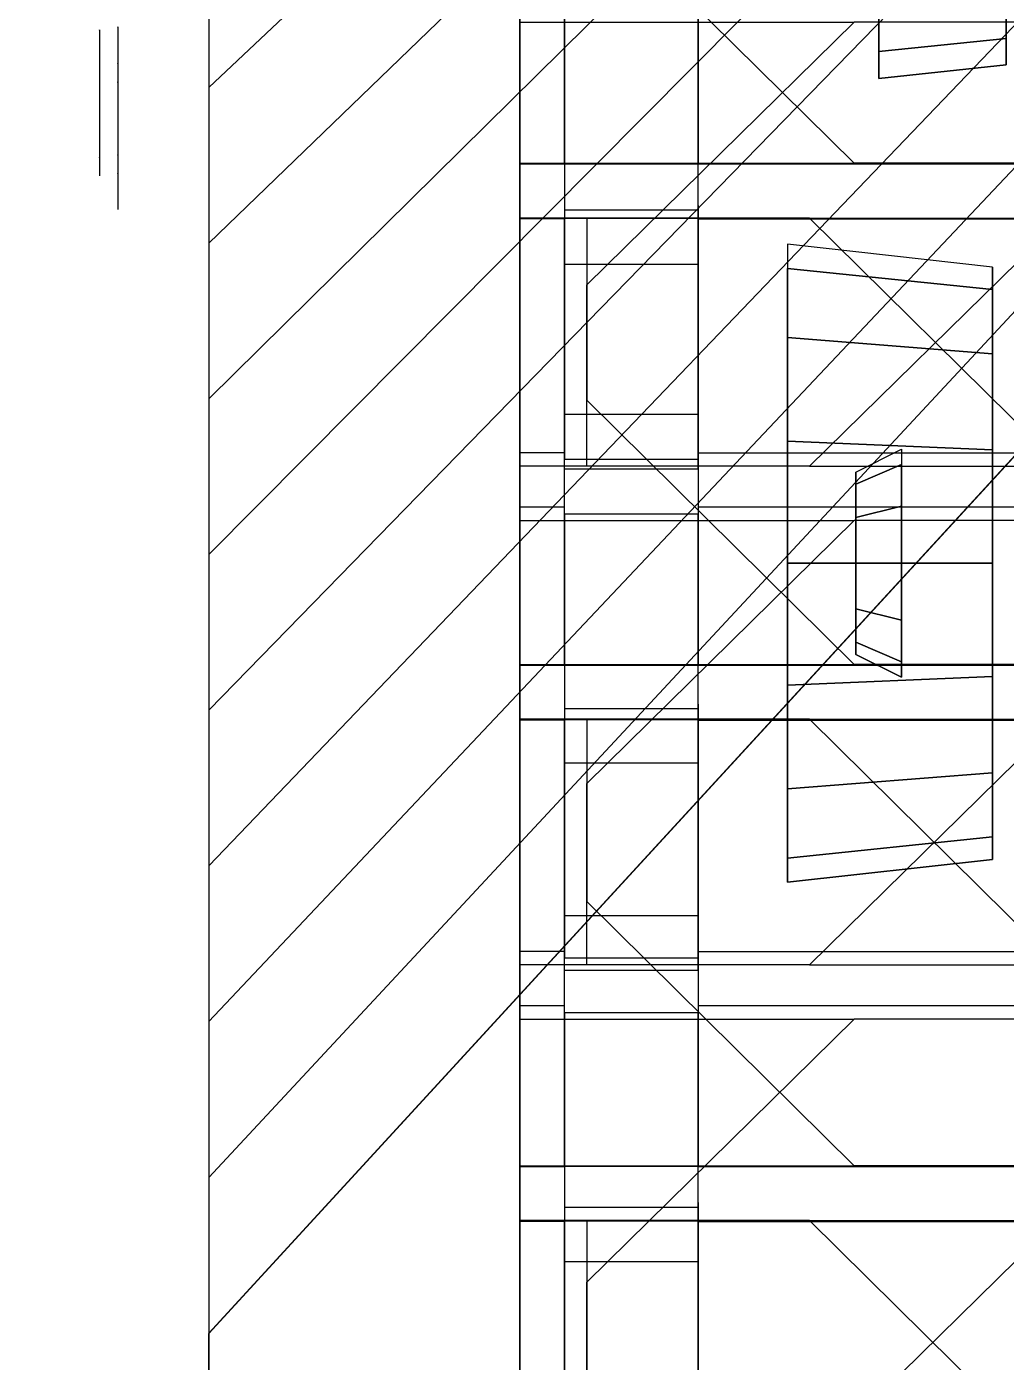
# Model space of a CAD drawing. Extents: x -54 to 215, y -235 to 116.
# Drawn here: x 79.3 to 90.05, y -132.96 to -118.31 of the extents above; entities that cross this region are included whole.
import ezdxf

# ---------------------------------------------------------------- set-up
doc = ezdxf.new("R2010")
doc.units = 0
doc.layers.get('0').update_dxf_attribs({"linetype": 'CONTINUOUS'})
doc.layers.add('A', color=7, linetype='CONTINUOUS')
doc.layers.add('G', color=7, linetype='CONTINUOUS')

# ---------------------------------------------------------------- blocks, each defined once
blk = doc.blocks.new('M-1-01')
at = {"color": 0}
for p, q in [((-80.633, 13.86), (-80.633, -173.64)), ((-80.633, -105.64, 3), (-80.633, -146.64, 3)), ((-80.633, -157.64, 1.5), (-80.633, -146.64, 3))]:
    blk.add_line(p, q, dxfattribs=at)
at = {"color": 0, "extrusion": (1, 0, -1.60787e-16)}
for p, q in [((-80.633, -105.64, 2.65), (-80.633, -132.34, 2.65)), ((-81.833, -132.34, 1.65), (-81.833, -133.94, 1.65)), ((-81.833, -132.34, 2.65), (-81.833, -132.34, 1.65)), ((-81.833, -132.34, 2.65), (-81.833, -133.94, 2.65)), ((-81.633, -132.34, -13.7), (-81.633, -132.34, -14.7)), ((-81.633, -132.34, -14.7), (-81.633, -133.94, -14.7)), ((-81.633, -132.34, -13.7), (-81.633, -133.94, -13.7)), ((-81.633, -132.34, -10.2), (-81.633, -133.94, -10.2)), ((-81.633, -132.34, -9.2), (-81.633, -133.94, -9.2)), ((-81.633, -132.34, -9.2), (-81.633, -132.34, -10.2)), ((-80.633, -132.34, -14.7), (-80.633, -134.34, -14.7)), ((-80.633, -132.34, -0.85), (-80.633, -134.34, -0.85)), ((-80.633, -132.34, -0.85), (-80.633, -134.34, -0.85)), ((-80.633, -132.34, -0.85), (-80.633, -132.34, 2.65)), ((-80.633, -132.34, -9.2), (-80.633, -134.34, -9.2)), ((-80.633, -132.34, -16.5), (-80.633, -132.34, -9.2)), ((-81.633, -132.74, -12.5), (-81.633, -132.74, -13.5)), ((-81.633, -132.74, -12.5), (-81.633, -134.34, -12.5)), ((-81.633, -132.74, -13.5), (-81.633, -134.34, -13.5)), ((-81.833, -132.94, 1), (-81.833, -133.74, 1)), ((-81.833, -132.94, 1), (-81.833, -132.94)), ((-81.833, -132.94), (-81.833, -133.74)), ((-81.633, -132.94, -10.4), (-81.633, -133.74, -10.4)), ((-81.633, -132.94, -10.4), (-81.633, -132.94, -12.3)), ((-81.633, -132.94, -12.3), (-81.633, -133.74, -12.3)), ((-81.833, -133.74, 1), (-81.833, -133.74)), ((-81.633, -133.74, -10.4), (-81.633, -133.74, -12.3)), ((-80.633, -133.84, -9.2), (-80.633, -133.84, -0.85)), ((-81.833, -133.94, 2.65), (-81.833, -133.94, 1.65)), ((-81.633, -133.94, -13.7), (-81.633, -133.94, -14.7)), ((-81.633, -133.94, -9.2), (-81.633, -133.94, -10.2)), ((-81.633, -134.34, -12.5), (-81.633, -134.34, -13.5)), ((-80.633, -134.34, -16.5), (-80.633, -187.34, -16.5)), ((-80.633, -134.34, 2.65), (-80.633, -155.34, 2.65)), ((-80.633, -134.34, -0.85), (-80.633, -134.34, 2.65)), ((-80.633, -134.34, -16.5), (-80.633, -134.34, -9.2))]:
    blk.add_line(p, q, dxfattribs=at)
at = {"color": 0, "invisible_edges": 15}
for points in [[(-80.633, -105.64, 3), (-80.633, -146.64, 3), (-80.633, -146.64), (-80.633, -105.64)], [(-82.633, -132.34, 2.65), (-82.633, -132.34, -16.5), (-82.633, -109.14, -16.5), (-82.633, -109.14, 2.65)], [(-57.675, -121.64, 5.5), (-59.633, -138.695, 3.696), (-80.633, -146.64, 3)], [(-82.633, -134.34, -0.85), (-82.633, -132.34, -0.85), (-82.633, -132.34, -9.2), (-82.633, -134.34, -9.2)], [(-82.633, -132.34, 2.65), (-82.633, -133.94, 2.65), (-82.633, -133.94, 1.65), (-82.633, -132.34, 1.65)], [(-82.433, -132.34, -9.2), (-82.433, -132.34, -10.2), (-82.433, -133.94, -10.2), (-82.433, -133.94, -9.2)], [(-82.433, -132.34, -13.7), (-82.433, -132.34, -14.7), (-82.433, -133.94, -14.7), (-82.433, -133.94, -13.7)], [(-81.633, -132.34, -0.85), (-81.633, -132.34, 2.65), (-81.633, -134.34, 2.65), (-81.633, -134.34, -0.85)], [(-82.433, -132.74, -12.5), (-82.433, -132.74, -13.5), (-82.433, -134.34, -13.5), (-82.433, -134.34, -12.5)], [(-82.633, -132.94, 1), (-82.633, -132.94), (-82.633, -133.74), (-82.633, -133.74, 1)], [(-82.433, -132.94, -10.4), (-82.433, -133.74, -10.4), (-82.433, -133.74, -12.3), (-82.433, -132.94, -12.3)], [(-82.633, -134.34, 2.65), (-82.633, -164.84, -10.7), (-82.633, -168.84, -10.7), (-82.633, -155.34, 2.65)], [(-82.633, -134.34, -16.5), (-82.633, -164.84, -14.7), (-82.633, -168.84, -14.7), (-82.633, -187.34, -16.5)], [(-82.633, -134.34, -16.5), (-82.633, -164.84, -14.7), (-82.633, -164.84, -10.7), (-82.633, -134.34, 2.65)], [(-80.633, -157.64, 1.5), (-59.633, -157.64, 1.5), (-59.633, -138.695, 3.696), (-80.633, -146.64, 3)], [(-80.633, -146.64, 3), (-80.633, -157.64, 1.5), (-80.633, -157.64), (-80.633, -146.64)]]:
    blk.add_3dface(points, dxfattribs=at)
at = {"layer": 'A', "color": 0}
blk.add_line((-57.675, -121.64, 5.5), (-80.633, -146.64, 3), dxfattribs=at)
mesh = blk.add_polymesh((2, 25), dxfattribs=at)
for k, corner in enumerate([(-80.633, -105.64), (-80.633, -107.348), (-80.633, -109.057), (-80.633, -110.765), (-80.633, -112.473), (-80.633, -114.182), (-80.633, -115.89), (-80.633, -117.598), (-80.633, -119.307), (-80.633, -121.015), (-80.633, -122.723), (-80.633, -124.432), (-80.633, -126.14), (-80.633, -127.848), (-80.633, -129.557), (-80.633, -131.265), (-80.633, -132.973), (-80.633, -134.682), (-80.633, -136.39), (-80.633, -138.098), (-80.633, -139.807), (-80.633, -141.515), (-80.633, -143.223), (-80.633, -144.932), (-80.633, -146.64), (-66.065, -100.832), (-65.985, -101.781), (-65.892, -102.728), (-65.768, -103.672), (-65.619, -104.612), (-65.452, -105.549), (-65.248, -106.478), (-65.031, -107.405), (-64.779, -108.322), (-64.508, -109.234), (-64.214, -110.139), (-63.89, -111.033), (-63.554, -111.923), (-63.178, -112.797), (-62.791, -113.665), (-62.376, -114.52), (-61.938, -115.364), (-61.483, -116.199), (-60.997, -117.015), (-60.499, -117.825), (-59.97, -118.615), (-59.426, -119.393), (-58.862, -120.158), (-58.273, -120.903), (-57.675, -121.64)]):
    mesh.set_mesh_vertex(divmod(k, 25), corner)
blk = doc.blocks.new('M-1-07')
at = {"layer": 'A', "color": 0, "invisible_edges": 15}
blk.add_3dface([(-19, -48, 1.5), (-34.25, -23.5, 18), (-45.25, -27, 2)], dxfattribs=at)
at = {"layer": 'A', "color": 0}
mesh = blk.add_polymesh((13, 4), dxfattribs=at)
for k, corner in enumerate([(-41, 0), (-42.917, 5), (-44.833, 10), (-46.75, 15), (-40.887, -3.047), (-42.801, 1.665), (-44.682, 6.554), (-46.625, 11.5), (-40.547, -6.077), (-42.52, -1.958), (-44.419, 3.002), (-46.5, 8), (-39.983, -9.074), (-42.074, -5.796), (-44.056, -0.632), (-46.375, 4.5), (-39.198, -12.02), (-41.465, -9.777), (-43.605, -4.319), (-46.25, 1), (-38.197, -14.9), (-40.695, -13.83), (-43.076, -8.033), (-46.125, -2.5), (-36.984, -17.698), (-39.77, -17.882), (-42.483, -11.748), (-46, -6), (-35.566, -20.397), (-38.694, -21.861), (-41.836, -15.438), (-45.875, -9.5), (-33.952, -22.984), (-37.471, -25.696), (-41.148, -19.076), (-45.75, -13), (-32.15, -25.444), (-36.108, -29.317), (-40.433, -22.637), (-45.625, -16.5), (-30.17, -27.763), (-34.613, -32.653), (-39.704, -26.095), (-45.5, -20), (-28.023, -29.928), (-32.993, -35.636), (-38.972, -29.423), (-45.375, -23.5), (-25.722, -31.928), (-31.257, -38.195), (-38.253, -32.597), (-45.25, -27)]):
    mesh.set_mesh_vertex(divmod(k, 4), corner)
blk = doc.blocks.new('M-1-02')
at = {"layer": 'A', "color": 0}
mesh = blk.add_polymesh((2, 30), dxfattribs=dict(at, n_close=True))
for k, corner in enumerate([(3.1, 0), (3.1, 1.414), (3.1, 2.766), (3.1, 3.997), (3.1, 5.053), (3.1, 5.889), (3.1, 6.467), (3.1, 6.763), (3.1, 6.763), (3.1, 6.467), (3.1, 5.889), (3.1, 5.053), (3.1, 3.997), (3.1, 2.766), (3.1, 1.414), (3.1, 0), (3.1, -1.414), (3.1, -2.766), (3.1, -3.997), (3.1, -5.053), (3.1, -5.889), (3.1, -6.467), (3.1, -6.763), (3.1, -6.763), (3.1, -6.467), (3.1, -5.889), (3.1, -5.053), (3.1, -3.997), (3.1, -2.766), (3.1, -1.414), (1.7, 0), (1.7, 1.383), (1.7, 2.705), (1.7, 3.909), (1.7, 4.942), (1.7, 5.759), (1.7, 6.325), (1.7, 6.614), (1.7, 6.614), (1.7, 6.325), (1.7, 5.759), (1.7, 4.942), (1.7, 3.909), (1.7, 2.705), (1.7, 1.383), (1.7, 0), (1.7, -1.383), (1.7, -2.705), (1.7, -3.909), (1.7, -4.942), (1.7, -5.759), (1.7, -6.325), (1.7, -6.614), (1.7, -6.614), (1.7, -6.325), (1.7, -5.759), (1.7, -4.942), (1.7, -3.909), (1.7, -2.705), (1.7, -1.383)]):
    mesh.set_mesh_vertex(divmod(k, 30), corner)
blk = doc.blocks.new('M-1-06')
at = {"color": 0}
for p, q in [((-5.98, 7.464, 1.4), (5.02, 7.464, 1.4)), ((0.77, 7.464), (3.27, 7.464)), ((6.27, 4.564), (3.27, 7.464)), ((7.02, 7.464), (3.27, 7.464)), ((6.52, 7.464, 0.7), (5.02, 7.464, 0.7)), ((5.02, 2.564, 0.7), (5.02, 7.464, 0.7)), ((6.52, 7.464, 0.7), (6.52, 2.564, 0.7)), ((6.52, 7.464, 1.4), (7.02, 7.464, 1.4)), ((3.77, 2.564), (0.77, 5.464)), ((5.02, 5.314, 0.7), (6.52, 5.314, 0.7)), ((5.02, 5.314, 1.2), (5.02, 4.714, 1.2)), ((6.52, 5.314, 1.2), (6.52, 4.714, 1.2)), ((5.02, 4.714, 0.7), (6.52, 4.714, 0.7)), ((6.27, 2.564), (6.27, 4.564)), ((5.02, 2.564, 1.4), (-5.98, 2.564, 1.4)), ((3.77, 2.564), (-0.13, 2.564)), ((3.77, 2.564), (6.27, 2.564)), ((5.02, 2.564, 0.7), (6.52, 2.564, 0.7)), ((6.27, 2.564), (7.02, 2.564)), ((6.52, 2.564, 1.4), (7.02, 2.564, 1.4))]:
    blk.add_line(p, q, dxfattribs=at)
at = {"color": 0, "extrusion": (1, -1.22406e-16, -1.83664e-16)}
for centre in [(6.764, 0.7, 7.02), (3.264, 0.7, 7.02)]:
    blk.add_circle(centre, 0.65, dxfattribs=at)
for centre in [(6.764, 0.7, 5.02), (3.264, 0.7, 5.02)]:
    blk.add_arc(centre, 0.65, 0, 180, dxfattribs=at)
at = {"color": 0, "invisible_edges": 15}
for points in [[(5.02, 7.464, 0.7), (5.02, 7.464, 1.4), (-5.98, 7.464, 1.4), (-5.98, 7.464, 0.7)], [(5.02, 7.464, 1.4), (5.02, 2.564, 1.4), (-5.98, 2.564, 1.4), (-5.98, 7.464, 1.4)], [(7.02, 7.464, 0.7), (7.02, 7.464), (-0.13, 7.464), (-0.13, 7.464, 0.7)], [(-0.13, 7.464, 0.7), (-0.13, 7.464), (7.02, 7.464), (7.02, 7.464, 0.7)], [(0.07, 7.464), (7.02, 7.464), (7.02, 2.564), (0.07, 2.564)], [(0.77, 7.464, -0.6), (3.27, 7.464, -0.6), (3.77, 2.564, -0.6), (0.77, 5.464, -0.6)], [(6.27, 2.564, -0.6), (3.77, 2.564, -0.6), (3.27, 7.464, -0.6), (6.27, 4.564, -0.6)], [(6.52, 2.564, 0.7), (5.02, 2.564, 0.7), (5.02, 7.464, 0.7), (6.52, 7.464, 0.7)], [(7.02, 7.464, 0.7), (7.02, 7.464, 1.4), (6.52, 7.464, 1.4), (6.52, 7.464, 0.7)], [(6.52, 7.464, 1.4), (6.52, 2.564, 1.4), (7.02, 2.564, 1.4), (7.02, 7.464, 1.4)], [(5.02, 5.314, 1.2), (5.02, 4.714, 1.2), (6.52, 4.714, 1.2), (6.52, 5.314, 1.2)], [(5.02, 2.564, 0.7), (5.02, 2.564, 1.4), (-5.98, 2.564, 1.4), (-5.98, 2.564, 0.7)], [(-0.13, 2.564, 0.7), (-0.13, 2.564), (7.02, 2.564), (7.02, 2.564, 0.7)], [(7.02, 2.564, 0.7), (7.02, 2.564, 1.4), (6.52, 2.564, 1.4), (6.52, 2.564, 0.7)]]:
    blk.add_3dface(points, dxfattribs=at)
at = {"layer": 'A', "color": 0}
blk.add_line((7.02, 2.564), (7.02, 7.464), dxfattribs=at)
at = {"color": 0}
mesh = blk.add_polymesh((2, 7), dxfattribs=at)
for k, corner in enumerate([(7.02, 7.464), (7.02, 7.464), (7.02, 7.464), (7.02, 7.464), (7.02, 7.464), (7.02, 7.464), (7.02, 7.464), (7.02, 7.464), (7.02, 7.614), (7.02, 7.724), (7.02, 7.764), (7.02, 7.724), (7.02, 7.614), (7.02, 7.464)]):
    mesh.set_mesh_vertex(divmod(k, 7), corner)
mesh = blk.add_polymesh((2, 7), dxfattribs=at)
for k, corner in enumerate([(7.02, 2.564), (7.02, 2.564), (7.02, 2.564), (7.02, 2.564), (7.02, 2.564), (7.02, 2.564), (7.02, 2.564), (7.02, 2.564), (7.02, 2.414), (7.02, 2.305), (7.02, 2.264), (7.02, 2.305), (7.02, 2.414), (7.02, 2.564)]):
    mesh.set_mesh_vertex(divmod(k, 7), corner)
blk = doc.blocks.new('M-1-061')
at = {"color": 0, "extrusion": (3.21571e-16, -0.006109, -0.999981), "rotation": 180}
for p in [(-59.66, 75.483, -3.233), (-59.66, 69.983, -3.233), (-59.66, 64.483, -3.233), (-59.66, 58.983, -3.233)]:
    blk.add_blockref('M-1-06', p, dxfattribs=at)
at = {"color": 0, "extrusion": (8.80809e-19, 0.104528, 0.994522), "rotation": 180}
for p in [(-59.66, -65.47, -28.191), (-59.66, -59.97, -28.191), (-59.66, -54.47, -28.191)]:
    blk.add_blockref('M-1-06', p, dxfattribs=at)
blk = doc.blocks.new('M-1-05')
at = {"color": 0, "extrusion": (-1, 0, -1.83664e-16)}
blk.add_circle((-63.65, -3.7, 71.15), 2.2, dxfattribs=at)
at = {"layer": 'G', "color": 0, "extrusion": (-1, 0, -1.83664e-16)}
blk.add_circle((-63.65, -3.7, 72.65), 1, dxfattribs=at)
at = {"color": 0}
for name, p, xscale in [('M-1-061', (-11.093, 0), -0.9784946237000001), ('M-1-02', (-69.3, 75.732, -25.17), -1)]:
    blk.add_blockref(name, p, dxfattribs=dict(at, xscale=xscale))
mesh = blk.add_polymesh((2, 16), dxfattribs=dict(at, n_close=True))
for k, corner in enumerate([(-73.4, 67.15), (-73.4, 66.884), (-73.4, 66.125), (-73.4, 64.989), (-73.4, 63.65), (-73.4, 62.311), (-73.4, 61.175), (-73.4, 60.416), (-73.4, 60.15), (-73.4, 60.416), (-73.4, 61.175), (-73.4, 62.311), (-73.4, 63.65), (-73.4, 64.989), (-73.4, 66.125), (-73.4, 66.884), (-71.15, 66.9), (-71.15, 66.653), (-71.15, 65.948), (-71.15, 64.894), (-71.15, 63.65), (-71.15, 62.406), (-71.15, 61.352), (-71.15, 60.647), (-71.15, 60.4), (-71.15, 60.647), (-71.15, 61.352), (-71.15, 62.406), (-71.15, 63.65), (-71.15, 64.894), (-71.15, 65.948), (-71.15, 66.653)]):
    mesh.set_mesh_vertex(divmod(k, 16), corner)
mesh = blk.add_polymesh((13, 11), dxfattribs=at)
for k, corner in enumerate([(-71.15, 66.9), (-71.15, 66.66), (-71.15, 66.42), (-71.15, 66.199), (-71.15, 66.108), (-71.15, 65.9), (-71.15, 65.669), (-71.15, 65.52), (-71.15, 65.38), (-71.15, 65.14), (-71.15, 64.9), (-71.15, 66.897), (-71.15, 66.658), (-71.15, 66.419), (-71.15, 66.199), (-71.15, 66.106), (-71.15, 65.898), (-71.15, 65.668), (-71.15, 65.518), (-71.15, 65.376), (-71.15, 65.138), (-71.15, 64.899), (-71.15, 66.888), (-71.15, 66.652), (-71.15, 66.416), (-71.15, 66.198), (-71.15, 66.099), (-71.15, 65.891), (-71.15, 65.663), (-71.15, 65.511), (-71.15, 65.367), (-71.15, 65.131), (-71.15, 64.895), (-71.15, 66.872), (-71.15, 66.642), (-71.15, 66.411), (-71.15, 66.195), (-71.15, 66.087), (-71.15, 65.881), (-71.15, 65.655), (-71.15, 65.499), (-71.15, 65.351), (-71.15, 65.12), (-71.15, 64.889), (-71.15, 66.851), (-71.15, 66.627), (-71.15, 66.401), (-71.15, 66.189), (-71.15, 66.071), (-71.15, 65.866), (-71.15, 65.644), (-71.15, 65.484), (-71.15, 65.33), (-71.15, 65.105), (-71.15, 64.881), (-71.15, 66.823), (-71.15, 66.607), (-71.15, 66.388), (-71.15, 66.179), (-71.15, 66.049), (-71.15, 65.847), (-71.15, 65.63), (-71.15, 65.464), (-71.15, 65.306), (-71.15, 65.087), (-71.15, 64.87), (-71.15, 66.789), (-71.15, 66.581), (-71.15, 66.369), (-71.15, 66.165), (-71.15, 66.024), (-71.15, 65.823), (-71.15, 65.612), (-71.15, 65.442), (-71.15, 65.277), (-71.15, 65.066), (-71.15, 64.857), (-71.15, 66.75), (-71.15, 66.549), (-71.15, 66.345), (-71.15, 66.146), (-71.15, 65.993), (-71.15, 65.796), (-71.15, 65.59), (-71.15, 65.416), (-71.15, 65.247), (-71.15, 65.043), (-71.15, 64.842), (-71.15, 66.704), (-71.15, 66.511), (-71.15, 66.315), (-71.15, 66.121), (-71.15, 65.958), (-71.15, 65.764), (-71.15, 65.565), (-71.15, 65.387), (-71.15, 65.214), (-71.15, 65.017), (-71.15, 64.825), (-71.15, 66.653), (-71.15, 66.467), (-71.15, 66.278), (-71.15, 66.089), (-71.15, 65.918), (-71.15, 65.729), (-71.15, 65.536), (-71.15, 65.356), (-71.15, 65.18), (-71.15, 64.991), (-71.15, 64.805), (-71.15, 66.596), (-71.15, 66.416), (-71.15, 66.233), (-71.15, 66.049), (-71.15, 65.874), (-71.15, 65.689), (-71.15, 65.503), (-71.15, 65.323), (-71.15, 65.145), (-71.15, 64.963), (-71.15, 64.783), (-71.15, 66.533), (-71.15, 66.357), (-71.15, 66.18), (-71.15, 66.002), (-71.15, 65.825), (-71.15, 65.646), (-71.15, 65.466), (-71.15, 65.288), (-71.15, 65.112), (-71.15, 64.934), (-71.15, 64.759), (-71.15, 66.465), (-71.15, 66.291), (-71.15, 66.118), (-71.15, 65.945), (-71.15, 65.772), (-71.15, 65.599), (-71.15, 65.425), (-71.15, 65.252), (-71.15, 65.079), (-71.15, 64.906), (-71.15, 64.733)]):
    mesh.set_mesh_vertex(divmod(k, 11), corner)
mesh = blk.add_polymesh((13, 11), dxfattribs=at)
for k, corner in enumerate([(-71.15, 66.9), (-71.15, 66.66), (-71.15, 66.42), (-71.15, 66.199), (-71.15, 66.108), (-71.15, 65.9), (-71.15, 65.669), (-71.15, 65.52), (-71.15, 65.38), (-71.15, 65.14), (-71.15, 64.9), (-71.15, 66.897), (-71.15, 66.658), (-71.15, 66.419), (-71.15, 66.199), (-71.15, 66.106), (-71.15, 65.898), (-71.15, 65.668), (-71.15, 65.518), (-71.15, 65.376), (-71.15, 65.138), (-71.15, 64.899), (-71.15, 66.888), (-71.15, 66.652), (-71.15, 66.416), (-71.15, 66.198), (-71.15, 66.099), (-71.15, 65.891), (-71.15, 65.663), (-71.15, 65.511), (-71.15, 65.367), (-71.15, 65.131), (-71.15, 64.895), (-71.15, 66.872), (-71.15, 66.642), (-71.15, 66.411), (-71.15, 66.195), (-71.15, 66.087), (-71.15, 65.881), (-71.15, 65.655), (-71.15, 65.499), (-71.15, 65.351), (-71.15, 65.12), (-71.15, 64.889), (-71.15, 66.851), (-71.15, 66.627), (-71.15, 66.401), (-71.15, 66.189), (-71.15, 66.071), (-71.15, 65.866), (-71.15, 65.644), (-71.15, 65.484), (-71.15, 65.33), (-71.15, 65.105), (-71.15, 64.881), (-71.15, 66.823), (-71.15, 66.607), (-71.15, 66.388), (-71.15, 66.179), (-71.15, 66.049), (-71.15, 65.847), (-71.15, 65.63), (-71.15, 65.464), (-71.15, 65.306), (-71.15, 65.087), (-71.15, 64.87), (-71.15, 66.789), (-71.15, 66.581), (-71.15, 66.369), (-71.15, 66.165), (-71.15, 66.024), (-71.15, 65.823), (-71.15, 65.612), (-71.15, 65.442), (-71.15, 65.277), (-71.15, 65.066), (-71.15, 64.857), (-71.15, 66.75), (-71.15, 66.549), (-71.15, 66.345), (-71.15, 66.146), (-71.15, 65.993), (-71.15, 65.796), (-71.15, 65.59), (-71.15, 65.416), (-71.15, 65.247), (-71.15, 65.043), (-71.15, 64.842), (-71.15, 66.704), (-71.15, 66.511), (-71.15, 66.315), (-71.15, 66.121), (-71.15, 65.958), (-71.15, 65.764), (-71.15, 65.565), (-71.15, 65.387), (-71.15, 65.214), (-71.15, 65.017), (-71.15, 64.825), (-71.15, 66.653), (-71.15, 66.467), (-71.15, 66.278), (-71.15, 66.089), (-71.15, 65.918), (-71.15, 65.729), (-71.15, 65.536), (-71.15, 65.356), (-71.15, 65.18), (-71.15, 64.991), (-71.15, 64.805), (-71.15, 66.596), (-71.15, 66.416), (-71.15, 66.233), (-71.15, 66.049), (-71.15, 65.874), (-71.15, 65.689), (-71.15, 65.503), (-71.15, 65.323), (-71.15, 65.145), (-71.15, 64.963), (-71.15, 64.783), (-71.15, 66.533), (-71.15, 66.357), (-71.15, 66.18), (-71.15, 66.002), (-71.15, 65.825), (-71.15, 65.646), (-71.15, 65.466), (-71.15, 65.288), (-71.15, 65.112), (-71.15, 64.934), (-71.15, 64.759), (-71.15, 66.465), (-71.15, 66.291), (-71.15, 66.118), (-71.15, 65.945), (-71.15, 65.772), (-71.15, 65.599), (-71.15, 65.425), (-71.15, 65.252), (-71.15, 65.079), (-71.15, 64.906), (-71.15, 64.733)]):
    mesh.set_mesh_vertex(divmod(k, 11), corner)
mesh = blk.add_polymesh((13, 11), dxfattribs=at)
for k, corner in enumerate([(-71.15, 65.275), (-71.15, 65.155), (-71.15, 65.035), (-71.15, 64.942), (-71.15, 65.084), (-71.15, 65.075), (-71.15, 64.919), (-71.15, 64.687), (-71.15, 64.515), (-71.15, 64.395), (-71.15, 64.275), (-71.15, 65.396), (-71.15, 65.274), (-71.15, 65.148), (-71.15, 65.046), (-71.15, 65.174), (-71.15, 65.153), (-71.15, 64.988), (-71.15, 64.749), (-71.15, 64.57), (-71.15, 64.444), (-71.15, 64.322), (-71.15, 65.514), (-71.15, 65.388), (-71.15, 65.257), (-71.15, 65.147), (-71.15, 65.253), (-71.15, 65.218), (-71.15, 65.047), (-71.15, 64.807), (-71.15, 64.624), (-71.15, 64.493), (-71.15, 64.367), (-71.15, 65.628), (-71.15, 65.497), (-71.15, 65.361), (-71.15, 65.244), (-71.15, 65.323), (-71.15, 65.273), (-71.15, 65.099), (-71.15, 64.862), (-71.15, 64.678), (-71.15, 64.542), (-71.15, 64.411), (-71.15, 65.739), (-71.15, 65.603), (-71.15, 65.462), (-71.15, 65.337), (-71.15, 65.384), (-71.15, 65.318), (-71.15, 65.144), (-71.15, 64.914), (-71.15, 64.731), (-71.15, 64.59), (-71.15, 64.453), (-71.15, 65.846), (-71.15, 65.704), (-71.15, 65.558), (-71.15, 65.426), (-71.15, 65.439), (-71.15, 65.357), (-71.15, 65.184), (-71.15, 64.963), (-71.15, 64.782), (-71.15, 64.637), (-71.15, 64.494), (-71.15, 65.948), (-71.15, 65.8), (-71.15, 65.65), (-71.15, 65.511), (-71.15, 65.489), (-71.15, 65.391), (-71.15, 65.219), (-71.15, 65.01), (-71.15, 64.832), (-71.15, 64.682), (-71.15, 64.534), (-71.15, 66.046), (-71.15, 65.892), (-71.15, 65.738), (-71.15, 65.593), (-71.15, 65.536), (-71.15, 65.422), (-71.15, 65.252), (-71.15, 65.055), (-71.15, 64.88), (-71.15, 64.725), (-71.15, 64.572), (-71.15, 66.14), (-71.15, 65.981), (-71.15, 65.822), (-71.15, 65.671), (-71.15, 65.58), (-71.15, 65.451), (-71.15, 65.284), (-71.15, 65.097), (-71.15, 64.925), (-71.15, 64.767), (-71.15, 64.608), (-71.15, 66.228), (-71.15, 66.064), (-71.15, 65.902), (-71.15, 65.745), (-71.15, 65.625), (-71.15, 65.482), (-71.15, 65.316), (-71.15, 65.138), (-71.15, 64.968), (-71.15, 64.806), (-71.15, 64.642), (-71.15, 66.312), (-71.15, 66.144), (-71.15, 65.978), (-71.15, 65.815), (-71.15, 65.67), (-71.15, 65.515), (-71.15, 65.349), (-71.15, 65.177), (-71.15, 65.008), (-71.15, 64.842), (-71.15, 64.674), (-71.15, 66.391), (-71.15, 66.22), (-71.15, 66.05), (-71.15, 65.882), (-71.15, 65.719), (-71.15, 65.554), (-71.15, 65.385), (-71.15, 65.215), (-71.15, 65.045), (-71.15, 64.876), (-71.15, 64.704), (-71.15, 66.465), (-71.15, 66.291), (-71.15, 66.118), (-71.15, 65.945), (-71.15, 65.772), (-71.15, 65.599), (-71.15, 65.425), (-71.15, 65.252), (-71.15, 65.079), (-71.15, 64.906), (-71.15, 64.733)]):
    mesh.set_mesh_vertex(divmod(k, 11), corner)
mesh = blk.add_polymesh((13, 11), dxfattribs=at)
for k, corner in enumerate([(-71.15, 65.275), (-71.15, 65.155), (-71.15, 65.035), (-71.15, 64.942), (-71.15, 65.084), (-71.15, 65.075), (-71.15, 64.919), (-71.15, 64.687), (-71.15, 64.515), (-71.15, 64.395), (-71.15, 64.275), (-71.15, 65.396), (-71.15, 65.274), (-71.15, 65.148), (-71.15, 65.046), (-71.15, 65.174), (-71.15, 65.153), (-71.15, 64.988), (-71.15, 64.749), (-71.15, 64.57), (-71.15, 64.444), (-71.15, 64.322), (-71.15, 65.514), (-71.15, 65.388), (-71.15, 65.257), (-71.15, 65.147), (-71.15, 65.253), (-71.15, 65.218), (-71.15, 65.047), (-71.15, 64.807), (-71.15, 64.624), (-71.15, 64.493), (-71.15, 64.367), (-71.15, 65.628), (-71.15, 65.497), (-71.15, 65.361), (-71.15, 65.244), (-71.15, 65.323), (-71.15, 65.273), (-71.15, 65.099), (-71.15, 64.862), (-71.15, 64.678), (-71.15, 64.542), (-71.15, 64.411), (-71.15, 65.739), (-71.15, 65.603), (-71.15, 65.462), (-71.15, 65.337), (-71.15, 65.384), (-71.15, 65.318), (-71.15, 65.144), (-71.15, 64.914), (-71.15, 64.731), (-71.15, 64.59), (-71.15, 64.453), (-71.15, 65.846), (-71.15, 65.704), (-71.15, 65.558), (-71.15, 65.426), (-71.15, 65.439), (-71.15, 65.357), (-71.15, 65.184), (-71.15, 64.963), (-71.15, 64.782), (-71.15, 64.637), (-71.15, 64.494), (-71.15, 65.948), (-71.15, 65.8), (-71.15, 65.65), (-71.15, 65.511), (-71.15, 65.489), (-71.15, 65.391), (-71.15, 65.219), (-71.15, 65.01), (-71.15, 64.832), (-71.15, 64.682), (-71.15, 64.534), (-71.15, 66.046), (-71.15, 65.892), (-71.15, 65.738), (-71.15, 65.593), (-71.15, 65.536), (-71.15, 65.422), (-71.15, 65.252), (-71.15, 65.055), (-71.15, 64.88), (-71.15, 64.725), (-71.15, 64.572), (-71.15, 66.14), (-71.15, 65.981), (-71.15, 65.822), (-71.15, 65.671), (-71.15, 65.58), (-71.15, 65.451), (-71.15, 65.284), (-71.15, 65.097), (-71.15, 64.925), (-71.15, 64.767), (-71.15, 64.608), (-71.15, 66.228), (-71.15, 66.064), (-71.15, 65.902), (-71.15, 65.745), (-71.15, 65.625), (-71.15, 65.482), (-71.15, 65.316), (-71.15, 65.138), (-71.15, 64.968), (-71.15, 64.806), (-71.15, 64.642), (-71.15, 66.312), (-71.15, 66.144), (-71.15, 65.978), (-71.15, 65.815), (-71.15, 65.67), (-71.15, 65.515), (-71.15, 65.349), (-71.15, 65.177), (-71.15, 65.008), (-71.15, 64.842), (-71.15, 64.674), (-71.15, 66.391), (-71.15, 66.22), (-71.15, 66.05), (-71.15, 65.882), (-71.15, 65.719), (-71.15, 65.554), (-71.15, 65.385), (-71.15, 65.215), (-71.15, 65.045), (-71.15, 64.876), (-71.15, 64.704), (-71.15, 66.465), (-71.15, 66.291), (-71.15, 66.118), (-71.15, 65.945), (-71.15, 65.772), (-71.15, 65.599), (-71.15, 65.425), (-71.15, 65.252), (-71.15, 65.079), (-71.15, 64.906), (-71.15, 64.733)]):
    mesh.set_mesh_vertex(divmod(k, 11), corner)
mesh = blk.add_polymesh((13, 11), dxfattribs=at)
for k, corner in enumerate([(-71.15, 65.275), (-71.15, 65.155), (-71.15, 65.035), (-71.15, 64.908), (-71.15, 64.674), (-71.15, 64.475), (-71.15, 64.4), (-71.15, 64.483), (-71.15, 64.515), (-71.15, 64.395), (-71.15, 64.275), (-71.15, 65.151), (-71.15, 65.035), (-71.15, 64.921), (-71.15, 64.803), (-71.15, 64.582), (-71.15, 64.395), (-71.15, 64.33), (-71.15, 64.419), (-71.15, 64.457), (-71.15, 64.343), (-71.15, 64.227), (-71.15, 65.024), (-71.15, 64.915), (-71.15, 64.81), (-71.15, 64.701), (-71.15, 64.495), (-71.15, 64.323), (-71.15, 64.266), (-71.15, 64.354), (-71.15, 64.392), (-71.15, 64.287), (-71.15, 64.178), (-71.15, 64.894), (-71.15, 64.795), (-71.15, 64.699), (-71.15, 64.601), (-71.15, 64.414), (-71.15, 64.258), (-71.15, 64.206), (-71.15, 64.287), (-71.15, 64.323), (-71.15, 64.227), (-71.15, 64.128), (-71.15, 64.762), (-71.15, 64.674), (-71.15, 64.59), (-71.15, 64.502), (-71.15, 64.336), (-71.15, 64.197), (-71.15, 64.15), (-71.15, 64.22), (-71.15, 64.249), (-71.15, 64.165), (-71.15, 64.078), (-71.15, 64.627), (-71.15, 64.553), (-71.15, 64.48), (-71.15, 64.403), (-71.15, 64.26), (-71.15, 64.139), (-71.15, 64.096), (-71.15, 64.151), (-71.15, 64.173), (-71.15, 64.1), (-71.15, 64.026), (-71.15, 64.491), (-71.15, 64.431), (-71.15, 64.369), (-71.15, 64.304), (-71.15, 64.184), (-71.15, 64.082), (-71.15, 64.042), (-71.15, 64.082), (-71.15, 64.095), (-71.15, 64.034), (-71.15, 63.974), (-71.15, 64.353), (-71.15, 64.307), (-71.15, 64.257), (-71.15, 64.203), (-71.15, 64.107), (-71.15, 64.024), (-71.15, 63.988), (-71.15, 64.011), (-71.15, 64.017), (-71.15, 63.967), (-71.15, 63.921), (-71.15, 64.214), (-71.15, 64.181), (-71.15, 64.143), (-71.15, 64.1), (-71.15, 64.028), (-71.15, 63.963), (-71.15, 63.93), (-71.15, 63.94), (-71.15, 63.938), (-71.15, 63.901), (-71.15, 63.867), (-71.15, 64.074), (-71.15, 64.053), (-71.15, 64.026), (-71.15, 63.994), (-71.15, 63.943), (-71.15, 63.897), (-71.15, 63.87), (-71.15, 63.868), (-71.15, 63.862), (-71.15, 63.835), (-71.15, 63.813), (-71.15, 63.933), (-71.15, 63.922), (-71.15, 63.905), (-71.15, 63.884), (-71.15, 63.853), (-71.15, 63.824), (-71.15, 63.803), (-71.15, 63.796), (-71.15, 63.787), (-71.15, 63.771), (-71.15, 63.759), (-71.15, 63.792), (-71.15, 63.788), (-71.15, 63.78), (-71.15, 63.77), (-71.15, 63.756), (-71.15, 63.742), (-71.15, 63.731), (-71.15, 63.723), (-71.15, 63.716), (-71.15, 63.709), (-71.15, 63.705), (-71.15, 63.65), (-71.15, 63.65), (-71.15, 63.65), (-71.15, 63.65), (-71.15, 63.65), (-71.15, 63.65), (-71.15, 63.65), (-71.15, 63.65), (-71.15, 63.65), (-71.15, 63.65), (-71.15, 63.65)]):
    mesh.set_mesh_vertex(divmod(k, 11), corner)
mesh = blk.add_polymesh((13, 11), dxfattribs=at)
for k, corner in enumerate([(-71.15, 65.275), (-71.15, 65.155), (-71.15, 65.035), (-71.15, 64.908), (-71.15, 64.674), (-71.15, 64.475), (-71.15, 64.4), (-71.15, 64.483), (-71.15, 64.515), (-71.15, 64.395), (-71.15, 64.275), (-71.15, 65.151), (-71.15, 65.035), (-71.15, 64.921), (-71.15, 64.803), (-71.15, 64.582), (-71.15, 64.395), (-71.15, 64.33), (-71.15, 64.419), (-71.15, 64.457), (-71.15, 64.343), (-71.15, 64.227), (-71.15, 65.024), (-71.15, 64.915), (-71.15, 64.81), (-71.15, 64.701), (-71.15, 64.495), (-71.15, 64.323), (-71.15, 64.266), (-71.15, 64.354), (-71.15, 64.392), (-71.15, 64.287), (-71.15, 64.178), (-71.15, 64.894), (-71.15, 64.795), (-71.15, 64.699), (-71.15, 64.601), (-71.15, 64.414), (-71.15, 64.258), (-71.15, 64.206), (-71.15, 64.287), (-71.15, 64.323), (-71.15, 64.227), (-71.15, 64.128), (-71.15, 64.762), (-71.15, 64.674), (-71.15, 64.59), (-71.15, 64.502), (-71.15, 64.336), (-71.15, 64.197), (-71.15, 64.15), (-71.15, 64.22), (-71.15, 64.249), (-71.15, 64.165), (-71.15, 64.078), (-71.15, 64.627), (-71.15, 64.553), (-71.15, 64.48), (-71.15, 64.403), (-71.15, 64.26), (-71.15, 64.139), (-71.15, 64.096), (-71.15, 64.151), (-71.15, 64.173), (-71.15, 64.1), (-71.15, 64.026), (-71.15, 64.491), (-71.15, 64.431), (-71.15, 64.369), (-71.15, 64.304), (-71.15, 64.184), (-71.15, 64.082), (-71.15, 64.042), (-71.15, 64.082), (-71.15, 64.095), (-71.15, 64.034), (-71.15, 63.974), (-71.15, 64.353), (-71.15, 64.307), (-71.15, 64.257), (-71.15, 64.203), (-71.15, 64.107), (-71.15, 64.024), (-71.15, 63.988), (-71.15, 64.011), (-71.15, 64.017), (-71.15, 63.967), (-71.15, 63.921), (-71.15, 64.214), (-71.15, 64.181), (-71.15, 64.143), (-71.15, 64.1), (-71.15, 64.028), (-71.15, 63.963), (-71.15, 63.93), (-71.15, 63.94), (-71.15, 63.938), (-71.15, 63.901), (-71.15, 63.867), (-71.15, 64.074), (-71.15, 64.053), (-71.15, 64.026), (-71.15, 63.994), (-71.15, 63.943), (-71.15, 63.897), (-71.15, 63.87), (-71.15, 63.868), (-71.15, 63.862), (-71.15, 63.835), (-71.15, 63.813), (-71.15, 63.933), (-71.15, 63.922), (-71.15, 63.905), (-71.15, 63.884), (-71.15, 63.853), (-71.15, 63.824), (-71.15, 63.803), (-71.15, 63.796), (-71.15, 63.787), (-71.15, 63.771), (-71.15, 63.759), (-71.15, 63.792), (-71.15, 63.788), (-71.15, 63.78), (-71.15, 63.77), (-71.15, 63.756), (-71.15, 63.742), (-71.15, 63.731), (-71.15, 63.723), (-71.15, 63.716), (-71.15, 63.709), (-71.15, 63.705), (-71.15, 63.65), (-71.15, 63.65), (-71.15, 63.65), (-71.15, 63.65), (-71.15, 63.65), (-71.15, 63.65), (-71.15, 63.65), (-71.15, 63.65), (-71.15, 63.65), (-71.15, 63.65), (-71.15, 63.65)]):
    mesh.set_mesh_vertex(divmod(k, 11), corner)
mesh = blk.add_polymesh((13, 11), dxfattribs=at)
for k, corner in enumerate([(-71.15, 62.025), (-71.15, 62.145), (-71.15, 62.265), (-71.15, 62.392), (-71.15, 62.626), (-71.15, 62.825), (-71.15, 62.9), (-71.15, 62.817), (-71.15, 62.785), (-71.15, 62.905), (-71.15, 63.025), (-71.15, 62.149), (-71.15, 62.265), (-71.15, 62.379), (-71.15, 62.497), (-71.15, 62.718), (-71.15, 62.905), (-71.15, 62.97), (-71.15, 62.881), (-71.15, 62.843), (-71.15, 62.957), (-71.15, 63.073), (-71.15, 62.276), (-71.15, 62.385), (-71.15, 62.49), (-71.15, 62.599), (-71.15, 62.805), (-71.15, 62.977), (-71.15, 63.034), (-71.15, 62.946), (-71.15, 62.908), (-71.15, 63.013), (-71.15, 63.122), (-71.15, 62.406), (-71.15, 62.505), (-71.15, 62.601), (-71.15, 62.699), (-71.15, 62.886), (-71.15, 63.042), (-71.15, 63.094), (-71.15, 63.013), (-71.15, 62.977), (-71.15, 63.073), (-71.15, 63.172), (-71.15, 62.538), (-71.15, 62.626), (-71.15, 62.71), (-71.15, 62.798), (-71.15, 62.964), (-71.15, 63.103), (-71.15, 63.15), (-71.15, 63.08), (-71.15, 63.051), (-71.15, 63.135), (-71.15, 63.222), (-71.15, 62.673), (-71.15, 62.747), (-71.15, 62.82), (-71.15, 62.897), (-71.15, 63.04), (-71.15, 63.161), (-71.15, 63.204), (-71.15, 63.149), (-71.15, 63.127), (-71.15, 63.2), (-71.15, 63.274), (-71.15, 62.809), (-71.15, 62.869), (-71.15, 62.931), (-71.15, 62.996), (-71.15, 63.116), (-71.15, 63.218), (-71.15, 63.258), (-71.15, 63.218), (-71.15, 63.205), (-71.15, 63.266), (-71.15, 63.326), (-71.15, 62.947), (-71.15, 62.993), (-71.15, 63.043), (-71.15, 63.097), (-71.15, 63.193), (-71.15, 63.276), (-71.15, 63.312), (-71.15, 63.289), (-71.15, 63.283), (-71.15, 63.333), (-71.15, 63.379), (-71.15, 63.086), (-71.15, 63.119), (-71.15, 63.157), (-71.15, 63.2), (-71.15, 63.272), (-71.15, 63.337), (-71.15, 63.37), (-71.15, 63.36), (-71.15, 63.362), (-71.15, 63.399), (-71.15, 63.433), (-71.15, 63.226), (-71.15, 63.247), (-71.15, 63.274), (-71.15, 63.306), (-71.15, 63.357), (-71.15, 63.403), (-71.15, 63.43), (-71.15, 63.432), (-71.15, 63.438), (-71.15, 63.465), (-71.15, 63.487), (-71.15, 63.367), (-71.15, 63.378), (-71.15, 63.395), (-71.15, 63.416), (-71.15, 63.447), (-71.15, 63.476), (-71.15, 63.497), (-71.15, 63.504), (-71.15, 63.513), (-71.15, 63.529), (-71.15, 63.541), (-71.15, 63.508), (-71.15, 63.512), (-71.15, 63.52), (-71.15, 63.53), (-71.15, 63.544), (-71.15, 63.558), (-71.15, 63.569), (-71.15, 63.577), (-71.15, 63.584), (-71.15, 63.591), (-71.15, 63.595), (-71.15, 63.65), (-71.15, 63.65), (-71.15, 63.65), (-71.15, 63.65), (-71.15, 63.65), (-71.15, 63.65), (-71.15, 63.65), (-71.15, 63.65), (-71.15, 63.65), (-71.15, 63.65), (-71.15, 63.65)]):
    mesh.set_mesh_vertex(divmod(k, 11), corner)
mesh = blk.add_polymesh((13, 11), dxfattribs=at)
for k, corner in enumerate([(-71.15, 62.025), (-71.15, 62.145), (-71.15, 62.265), (-71.15, 62.392), (-71.15, 62.626), (-71.15, 62.825), (-71.15, 62.9), (-71.15, 62.817), (-71.15, 62.785), (-71.15, 62.905), (-71.15, 63.025), (-71.15, 62.149), (-71.15, 62.265), (-71.15, 62.379), (-71.15, 62.497), (-71.15, 62.718), (-71.15, 62.905), (-71.15, 62.97), (-71.15, 62.881), (-71.15, 62.843), (-71.15, 62.957), (-71.15, 63.073), (-71.15, 62.276), (-71.15, 62.385), (-71.15, 62.49), (-71.15, 62.599), (-71.15, 62.805), (-71.15, 62.977), (-71.15, 63.034), (-71.15, 62.946), (-71.15, 62.908), (-71.15, 63.013), (-71.15, 63.122), (-71.15, 62.406), (-71.15, 62.505), (-71.15, 62.601), (-71.15, 62.699), (-71.15, 62.886), (-71.15, 63.042), (-71.15, 63.094), (-71.15, 63.013), (-71.15, 62.977), (-71.15, 63.073), (-71.15, 63.172), (-71.15, 62.538), (-71.15, 62.626), (-71.15, 62.71), (-71.15, 62.798), (-71.15, 62.964), (-71.15, 63.103), (-71.15, 63.15), (-71.15, 63.08), (-71.15, 63.051), (-71.15, 63.135), (-71.15, 63.222), (-71.15, 62.673), (-71.15, 62.747), (-71.15, 62.82), (-71.15, 62.897), (-71.15, 63.04), (-71.15, 63.161), (-71.15, 63.204), (-71.15, 63.149), (-71.15, 63.127), (-71.15, 63.2), (-71.15, 63.274), (-71.15, 62.809), (-71.15, 62.869), (-71.15, 62.931), (-71.15, 62.996), (-71.15, 63.116), (-71.15, 63.218), (-71.15, 63.258), (-71.15, 63.218), (-71.15, 63.205), (-71.15, 63.266), (-71.15, 63.326), (-71.15, 62.947), (-71.15, 62.993), (-71.15, 63.043), (-71.15, 63.097), (-71.15, 63.193), (-71.15, 63.276), (-71.15, 63.312), (-71.15, 63.289), (-71.15, 63.283), (-71.15, 63.333), (-71.15, 63.379), (-71.15, 63.086), (-71.15, 63.119), (-71.15, 63.157), (-71.15, 63.2), (-71.15, 63.272), (-71.15, 63.337), (-71.15, 63.37), (-71.15, 63.36), (-71.15, 63.362), (-71.15, 63.399), (-71.15, 63.433), (-71.15, 63.226), (-71.15, 63.247), (-71.15, 63.274), (-71.15, 63.306), (-71.15, 63.357), (-71.15, 63.403), (-71.15, 63.43), (-71.15, 63.432), (-71.15, 63.438), (-71.15, 63.465), (-71.15, 63.487), (-71.15, 63.367), (-71.15, 63.378), (-71.15, 63.395), (-71.15, 63.416), (-71.15, 63.447), (-71.15, 63.476), (-71.15, 63.497), (-71.15, 63.504), (-71.15, 63.513), (-71.15, 63.529), (-71.15, 63.541), (-71.15, 63.508), (-71.15, 63.512), (-71.15, 63.52), (-71.15, 63.53), (-71.15, 63.544), (-71.15, 63.558), (-71.15, 63.569), (-71.15, 63.577), (-71.15, 63.584), (-71.15, 63.591), (-71.15, 63.595), (-71.15, 63.65), (-71.15, 63.65), (-71.15, 63.65), (-71.15, 63.65), (-71.15, 63.65), (-71.15, 63.65), (-71.15, 63.65), (-71.15, 63.65), (-71.15, 63.65), (-71.15, 63.65), (-71.15, 63.65)]):
    mesh.set_mesh_vertex(divmod(k, 11), corner)
mesh = blk.add_polymesh((13, 11), dxfattribs=at)
for k, corner in enumerate([(-71.15, 62.025), (-71.15, 62.145), (-71.15, 62.265), (-71.15, 62.358), (-71.15, 62.216), (-71.15, 62.225), (-71.15, 62.381), (-71.15, 62.613), (-71.15, 62.785), (-71.15, 62.905), (-71.15, 63.025), (-71.15, 61.904), (-71.15, 62.026), (-71.15, 62.152), (-71.15, 62.254), (-71.15, 62.126), (-71.15, 62.147), (-71.15, 62.312), (-71.15, 62.551), (-71.15, 62.73), (-71.15, 62.856), (-71.15, 62.978), (-71.15, 61.786), (-71.15, 61.912), (-71.15, 62.043), (-71.15, 62.153), (-71.15, 62.047), (-71.15, 62.082), (-71.15, 62.253), (-71.15, 62.493), (-71.15, 62.676), (-71.15, 62.807), (-71.15, 62.933), (-71.15, 61.672), (-71.15, 61.803), (-71.15, 61.939), (-71.15, 62.056), (-71.15, 61.977), (-71.15, 62.027), (-71.15, 62.201), (-71.15, 62.438), (-71.15, 62.622), (-71.15, 62.758), (-71.15, 62.889), (-71.15, 61.561), (-71.15, 61.697), (-71.15, 61.838), (-71.15, 61.963), (-71.15, 61.916), (-71.15, 61.982), (-71.15, 62.156), (-71.15, 62.386), (-71.15, 62.569), (-71.15, 62.71), (-71.15, 62.847), (-71.15, 61.454), (-71.15, 61.596), (-71.15, 61.742), (-71.15, 61.874), (-71.15, 61.861), (-71.15, 61.943), (-71.15, 62.116), (-71.15, 62.337), (-71.15, 62.518), (-71.15, 62.663), (-71.15, 62.806), (-71.15, 61.352), (-71.15, 61.5), (-71.15, 61.65), (-71.15, 61.789), (-71.15, 61.811), (-71.15, 61.909), (-71.15, 62.081), (-71.15, 62.29), (-71.15, 62.468), (-71.15, 62.618), (-71.15, 62.766), (-71.15, 61.254), (-71.15, 61.408), (-71.15, 61.562), (-71.15, 61.707), (-71.15, 61.764), (-71.15, 61.878), (-71.15, 62.048), (-71.15, 62.245), (-71.15, 62.42), (-71.15, 62.575), (-71.15, 62.728), (-71.15, 61.16), (-71.15, 61.319), (-71.15, 61.478), (-71.15, 61.629), (-71.15, 61.72), (-71.15, 61.849), (-71.15, 62.016), (-71.15, 62.203), (-71.15, 62.375), (-71.15, 62.533), (-71.15, 62.692), (-71.15, 61.072), (-71.15, 61.236), (-71.15, 61.398), (-71.15, 61.555), (-71.15, 61.675), (-71.15, 61.818), (-71.15, 61.984), (-71.15, 62.162), (-71.15, 62.332), (-71.15, 62.494), (-71.15, 62.658), (-71.15, 60.988), (-71.15, 61.156), (-71.15, 61.322), (-71.15, 61.485), (-71.15, 61.63), (-71.15, 61.785), (-71.15, 61.951), (-71.15, 62.123), (-71.15, 62.292), (-71.15, 62.458), (-71.15, 62.626), (-71.15, 60.909), (-71.15, 61.08), (-71.15, 61.25), (-71.15, 61.418), (-71.15, 61.581), (-71.15, 61.746), (-71.15, 61.915), (-71.15, 62.085), (-71.15, 62.255), (-71.15, 62.424), (-71.15, 62.596), (-71.15, 60.835), (-71.15, 61.009), (-71.15, 61.182), (-71.15, 61.355), (-71.15, 61.528), (-71.15, 61.701), (-71.15, 61.875), (-71.15, 62.048), (-71.15, 62.221), (-71.15, 62.394), (-71.15, 62.567)]):
    mesh.set_mesh_vertex(divmod(k, 11), corner)
mesh = blk.add_polymesh((13, 11), dxfattribs=at)
for k, corner in enumerate([(-71.15, 62.025), (-71.15, 62.145), (-71.15, 62.265), (-71.15, 62.358), (-71.15, 62.216), (-71.15, 62.225), (-71.15, 62.381), (-71.15, 62.613), (-71.15, 62.785), (-71.15, 62.905), (-71.15, 63.025), (-71.15, 61.904), (-71.15, 62.026), (-71.15, 62.152), (-71.15, 62.254), (-71.15, 62.126), (-71.15, 62.147), (-71.15, 62.312), (-71.15, 62.551), (-71.15, 62.73), (-71.15, 62.856), (-71.15, 62.978), (-71.15, 61.786), (-71.15, 61.912), (-71.15, 62.043), (-71.15, 62.153), (-71.15, 62.047), (-71.15, 62.082), (-71.15, 62.253), (-71.15, 62.493), (-71.15, 62.676), (-71.15, 62.807), (-71.15, 62.933), (-71.15, 61.672), (-71.15, 61.803), (-71.15, 61.939), (-71.15, 62.056), (-71.15, 61.977), (-71.15, 62.027), (-71.15, 62.201), (-71.15, 62.438), (-71.15, 62.622), (-71.15, 62.758), (-71.15, 62.889), (-71.15, 61.561), (-71.15, 61.697), (-71.15, 61.838), (-71.15, 61.963), (-71.15, 61.916), (-71.15, 61.982), (-71.15, 62.156), (-71.15, 62.386), (-71.15, 62.569), (-71.15, 62.71), (-71.15, 62.847), (-71.15, 61.454), (-71.15, 61.596), (-71.15, 61.742), (-71.15, 61.874), (-71.15, 61.861), (-71.15, 61.943), (-71.15, 62.116), (-71.15, 62.337), (-71.15, 62.518), (-71.15, 62.663), (-71.15, 62.806), (-71.15, 61.352), (-71.15, 61.5), (-71.15, 61.65), (-71.15, 61.789), (-71.15, 61.811), (-71.15, 61.909), (-71.15, 62.081), (-71.15, 62.29), (-71.15, 62.468), (-71.15, 62.618), (-71.15, 62.766), (-71.15, 61.254), (-71.15, 61.408), (-71.15, 61.562), (-71.15, 61.707), (-71.15, 61.764), (-71.15, 61.878), (-71.15, 62.048), (-71.15, 62.245), (-71.15, 62.42), (-71.15, 62.575), (-71.15, 62.728), (-71.15, 61.16), (-71.15, 61.319), (-71.15, 61.478), (-71.15, 61.629), (-71.15, 61.72), (-71.15, 61.849), (-71.15, 62.016), (-71.15, 62.203), (-71.15, 62.375), (-71.15, 62.533), (-71.15, 62.692), (-71.15, 61.072), (-71.15, 61.236), (-71.15, 61.398), (-71.15, 61.555), (-71.15, 61.675), (-71.15, 61.818), (-71.15, 61.984), (-71.15, 62.162), (-71.15, 62.332), (-71.15, 62.494), (-71.15, 62.658), (-71.15, 60.988), (-71.15, 61.156), (-71.15, 61.322), (-71.15, 61.485), (-71.15, 61.63), (-71.15, 61.785), (-71.15, 61.951), (-71.15, 62.123), (-71.15, 62.292), (-71.15, 62.458), (-71.15, 62.626), (-71.15, 60.909), (-71.15, 61.08), (-71.15, 61.25), (-71.15, 61.418), (-71.15, 61.581), (-71.15, 61.746), (-71.15, 61.915), (-71.15, 62.085), (-71.15, 62.255), (-71.15, 62.424), (-71.15, 62.596), (-71.15, 60.835), (-71.15, 61.009), (-71.15, 61.182), (-71.15, 61.355), (-71.15, 61.528), (-71.15, 61.701), (-71.15, 61.875), (-71.15, 62.048), (-71.15, 62.221), (-71.15, 62.394), (-71.15, 62.567)]):
    mesh.set_mesh_vertex(divmod(k, 11), corner)
mesh = blk.add_polymesh((13, 11), dxfattribs=at)
for k, corner in enumerate([(-71.15, 60.4), (-71.15, 60.64), (-71.15, 60.88), (-71.15, 61.101), (-71.15, 61.192), (-71.15, 61.4), (-71.15, 61.631), (-71.15, 61.78), (-71.15, 61.92), (-71.15, 62.16), (-71.15, 62.4), (-71.15, 60.403), (-71.15, 60.642), (-71.15, 60.881), (-71.15, 61.101), (-71.15, 61.194), (-71.15, 61.402), (-71.15, 61.632), (-71.15, 61.782), (-71.15, 61.924), (-71.15, 62.162), (-71.15, 62.401), (-71.15, 60.412), (-71.15, 60.648), (-71.15, 60.884), (-71.15, 61.102), (-71.15, 61.201), (-71.15, 61.409), (-71.15, 61.637), (-71.15, 61.789), (-71.15, 61.933), (-71.15, 62.169), (-71.15, 62.405), (-71.15, 60.428), (-71.15, 60.658), (-71.15, 60.889), (-71.15, 61.105), (-71.15, 61.213), (-71.15, 61.419), (-71.15, 61.645), (-71.15, 61.801), (-71.15, 61.949), (-71.15, 62.18), (-71.15, 62.411), (-71.15, 60.449), (-71.15, 60.673), (-71.15, 60.899), (-71.15, 61.111), (-71.15, 61.229), (-71.15, 61.434), (-71.15, 61.656), (-71.15, 61.816), (-71.15, 61.97), (-71.15, 62.195), (-71.15, 62.419), (-71.15, 60.477), (-71.15, 60.693), (-71.15, 60.912), (-71.15, 61.121), (-71.15, 61.251), (-71.15, 61.453), (-71.15, 61.67), (-71.15, 61.836), (-71.15, 61.994), (-71.15, 62.213), (-71.15, 62.43), (-71.15, 60.511), (-71.15, 60.719), (-71.15, 60.931), (-71.15, 61.135), (-71.15, 61.276), (-71.15, 61.477), (-71.15, 61.688), (-71.15, 61.858), (-71.15, 62.023), (-71.15, 62.234), (-71.15, 62.443), (-71.15, 60.55), (-71.15, 60.751), (-71.15, 60.955), (-71.15, 61.154), (-71.15, 61.307), (-71.15, 61.504), (-71.15, 61.71), (-71.15, 61.884), (-71.15, 62.053), (-71.15, 62.257), (-71.15, 62.458), (-71.15, 60.596), (-71.15, 60.789), (-71.15, 60.985), (-71.15, 61.179), (-71.15, 61.342), (-71.15, 61.536), (-71.15, 61.735), (-71.15, 61.913), (-71.15, 62.086), (-71.15, 62.283), (-71.15, 62.475), (-71.15, 60.647), (-71.15, 60.833), (-71.15, 61.022), (-71.15, 61.211), (-71.15, 61.382), (-71.15, 61.571), (-71.15, 61.764), (-71.15, 61.944), (-71.15, 62.12), (-71.15, 62.309), (-71.15, 62.495), (-71.15, 60.704), (-71.15, 60.884), (-71.15, 61.067), (-71.15, 61.251), (-71.15, 61.426), (-71.15, 61.611), (-71.15, 61.797), (-71.15, 61.977), (-71.15, 62.155), (-71.15, 62.337), (-71.15, 62.517), (-71.15, 60.767), (-71.15, 60.943), (-71.15, 61.12), (-71.15, 61.298), (-71.15, 61.475), (-71.15, 61.654), (-71.15, 61.834), (-71.15, 62.012), (-71.15, 62.188), (-71.15, 62.366), (-71.15, 62.541), (-71.15, 60.835), (-71.15, 61.009), (-71.15, 61.182), (-71.15, 61.355), (-71.15, 61.528), (-71.15, 61.701), (-71.15, 61.875), (-71.15, 62.048), (-71.15, 62.221), (-71.15, 62.394), (-71.15, 62.567)]):
    mesh.set_mesh_vertex(divmod(k, 11), corner)
mesh = blk.add_polymesh((13, 11), dxfattribs=at)
for k, corner in enumerate([(-71.15, 60.4), (-71.15, 60.64), (-71.15, 60.88), (-71.15, 61.101), (-71.15, 61.192), (-71.15, 61.4), (-71.15, 61.631), (-71.15, 61.78), (-71.15, 61.92), (-71.15, 62.16), (-71.15, 62.4), (-71.15, 60.403), (-71.15, 60.642), (-71.15, 60.881), (-71.15, 61.101), (-71.15, 61.194), (-71.15, 61.402), (-71.15, 61.632), (-71.15, 61.782), (-71.15, 61.924), (-71.15, 62.162), (-71.15, 62.401), (-71.15, 60.412), (-71.15, 60.648), (-71.15, 60.884), (-71.15, 61.102), (-71.15, 61.201), (-71.15, 61.409), (-71.15, 61.637), (-71.15, 61.789), (-71.15, 61.933), (-71.15, 62.169), (-71.15, 62.405), (-71.15, 60.428), (-71.15, 60.658), (-71.15, 60.889), (-71.15, 61.105), (-71.15, 61.213), (-71.15, 61.419), (-71.15, 61.645), (-71.15, 61.801), (-71.15, 61.949), (-71.15, 62.18), (-71.15, 62.411), (-71.15, 60.449), (-71.15, 60.673), (-71.15, 60.899), (-71.15, 61.111), (-71.15, 61.229), (-71.15, 61.434), (-71.15, 61.656), (-71.15, 61.816), (-71.15, 61.97), (-71.15, 62.195), (-71.15, 62.419), (-71.15, 60.477), (-71.15, 60.693), (-71.15, 60.912), (-71.15, 61.121), (-71.15, 61.251), (-71.15, 61.453), (-71.15, 61.67), (-71.15, 61.836), (-71.15, 61.994), (-71.15, 62.213), (-71.15, 62.43), (-71.15, 60.511), (-71.15, 60.719), (-71.15, 60.931), (-71.15, 61.135), (-71.15, 61.276), (-71.15, 61.477), (-71.15, 61.688), (-71.15, 61.858), (-71.15, 62.023), (-71.15, 62.234), (-71.15, 62.443), (-71.15, 60.55), (-71.15, 60.751), (-71.15, 60.955), (-71.15, 61.154), (-71.15, 61.307), (-71.15, 61.504), (-71.15, 61.71), (-71.15, 61.884), (-71.15, 62.053), (-71.15, 62.257), (-71.15, 62.458), (-71.15, 60.596), (-71.15, 60.789), (-71.15, 60.985), (-71.15, 61.179), (-71.15, 61.342), (-71.15, 61.536), (-71.15, 61.735), (-71.15, 61.913), (-71.15, 62.086), (-71.15, 62.283), (-71.15, 62.475), (-71.15, 60.647), (-71.15, 60.833), (-71.15, 61.022), (-71.15, 61.211), (-71.15, 61.382), (-71.15, 61.571), (-71.15, 61.764), (-71.15, 61.944), (-71.15, 62.12), (-71.15, 62.309), (-71.15, 62.495), (-71.15, 60.704), (-71.15, 60.884), (-71.15, 61.067), (-71.15, 61.251), (-71.15, 61.426), (-71.15, 61.611), (-71.15, 61.797), (-71.15, 61.977), (-71.15, 62.155), (-71.15, 62.337), (-71.15, 62.517), (-71.15, 60.767), (-71.15, 60.943), (-71.15, 61.12), (-71.15, 61.298), (-71.15, 61.475), (-71.15, 61.654), (-71.15, 61.834), (-71.15, 62.012), (-71.15, 62.188), (-71.15, 62.366), (-71.15, 62.541), (-71.15, 60.835), (-71.15, 61.009), (-71.15, 61.182), (-71.15, 61.355), (-71.15, 61.528), (-71.15, 61.701), (-71.15, 61.875), (-71.15, 62.048), (-71.15, 62.221), (-71.15, 62.394), (-71.15, 62.567)]):
    mesh.set_mesh_vertex(divmod(k, 11), corner)
at = {"layer": 'G', "color": 0}
mesh = blk.add_polymesh((2, 12), dxfattribs=dict(at, n_close=True))
for k, corner in enumerate([(-72.15, 64.9), (-72.15, 64.733), (-72.15, 64.275), (-72.15, 63.65), (-72.15, 63.025), (-72.15, 62.567), (-72.15, 62.4), (-72.15, 62.567), (-72.15, 63.025), (-72.15, 63.65), (-72.15, 64.275), (-72.15, 64.733), (-72.65, 64.65), (-72.65, 64.516), (-72.65, 64.15), (-72.65, 63.65), (-72.65, 63.15), (-72.65, 62.784), (-72.65, 62.65), (-72.65, 62.784), (-72.65, 63.15), (-72.65, 63.65), (-72.65, 64.15), (-72.65, 64.516)]):
    mesh.set_mesh_vertex(divmod(k, 12), corner)

msp = doc.modelspace()

# ---------------------------------------------------------------- block references
at = {"color": 0}
msp.add_blockref('M-1-05', (161.055, -187.846), dxfattribs=at)
at = {"color": 0, "extrusion": (3.86209e-19, -0.002094, 0.999998)}
for name, p in [('M-1-01', (161.938, 14.009, 5.327)), ('M-1-07', (131.305, -84.631, 11.327))]:
    msp.add_blockref(name, p, dxfattribs=at)

doc.saveas('drawing.dxf')
